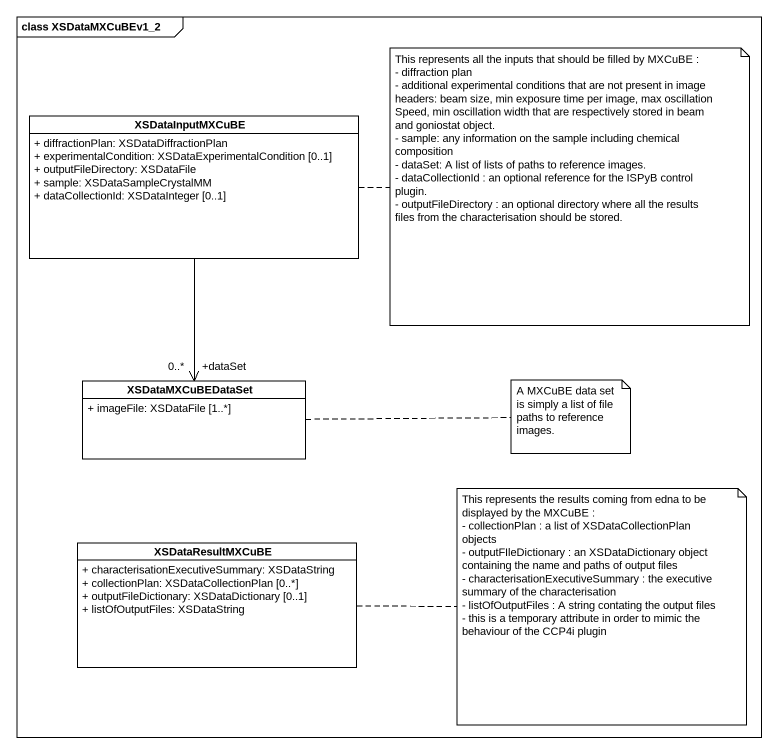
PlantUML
@startuml
mainframe class XSDataMXCuBEv1_2
hide circle
hide empty members
skinparam classAttributeIconSize 0
class XSDataInputMXCuBE {
  + diffractionPlan: XSDataDiffractionPlan
  + experimentalCondition: XSDataExperimentalCondition [0..1]
  + outputFileDirectory: XSDataFile
  + sample: XSDataSampleCrystalMM
  + dataCollectionId: XSDataInteger [0..1]
}
class XSDataMXCuBEDataSet {
  + imageFile: XSDataFile [1..*]
}
class XSDataResultMXCuBE {
  + characterisationExecutiveSummary: XSDataString
  + collectionPlan: XSDataCollectionPlan [0..*]
  + outputFileDictionary: XSDataDictionary [0..1]
  + listOfOutputFiles: XSDataString
}
XSDataInputMXCuBE --> "+dataSet\n0..*" XSDataMXCuBEDataSet
note right of XSDataInputMXCuBE
  This represents all the inputs that should be filled by MXCuBE :
  - diffraction plan
  - additional experimental conditions that are not present in image headers: beam size, min exposure time per image, max oscillation Speed, min oscillation width that are respectively stored in beam and goniostat object.
  - sample: any information on the sample including chemical composition
  - dataSet: A list of lists of paths to reference images.
  - dataCollectionId : an optional reference for the ISPyB control plugin.
  - outputFileDirectory : an optional directory where all the results files from the characterisation should be stored.
end note
note right of XSDataMXCuBEDataSet : A MXCuBE data set is simply a list of file paths to reference images.
note right of XSDataResultMXCuBE
  This represents the results coming from edna to be displayed by the MXCuBE :
  - collectionPlan : a list of XSDataCollectionPlan objects
  - outputFIleDictionary : an XSDataDictionary object containing the name and paths of output files
  - characterisationExecutiveSummary : the executive summary of the characterisation
  - listOfOutputFiles : A string contating the output files - this is a temporary attribute in order to mimic the behaviour of the CCP4i plugin
end note
@enduml
